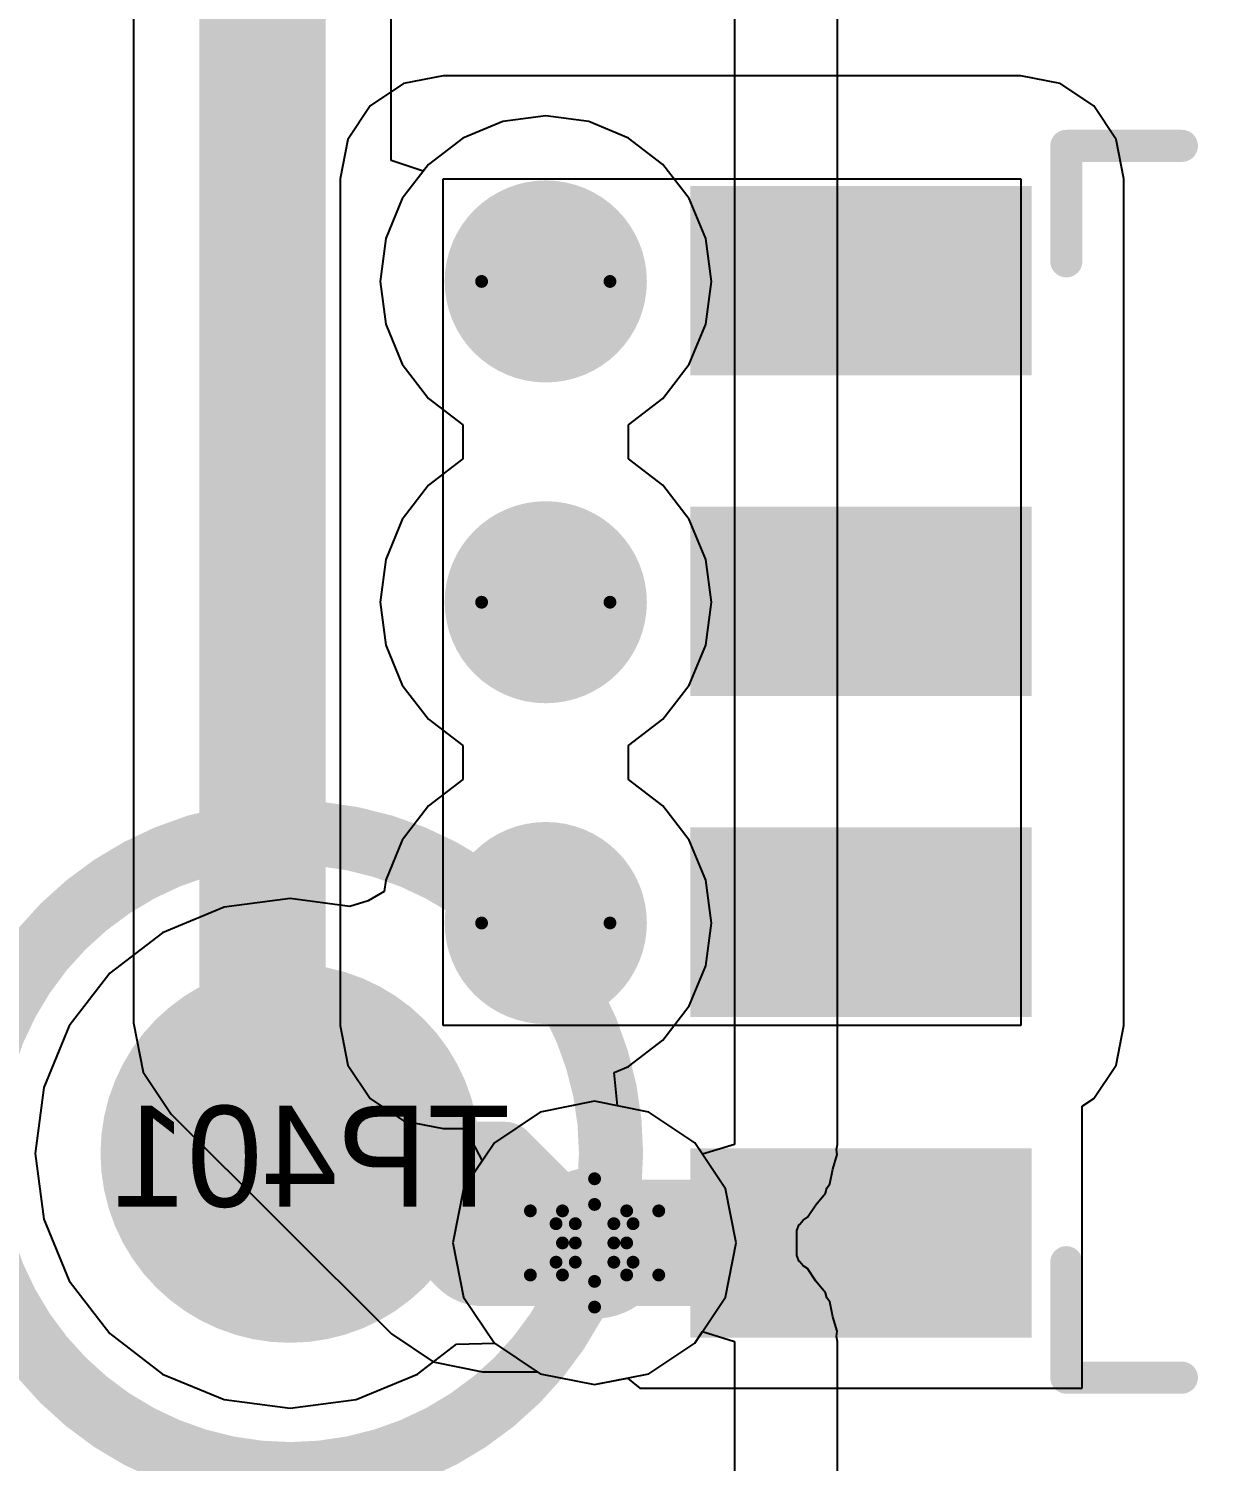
# Model space of a CAD drawing. Header units: millimetres. Extents: x 5 to 399, y 5 to 287.
# Drawn here: x 167.92 to 172.6, y 136.46 to 142.13 of the extents above; entities that cross this region are included whole.
import ezdxf

# ---------------------------------------------------------------- set-up
doc = ezdxf.new("R2010")
doc.units = ezdxf.units.MM
for name, color, linetype in [('BottomLayer', 5, 'Continuous'), ('BottomOverlay', 54, 'Continuous'), ('BottomPaste', 16, 'Continuous'), ('BottomSolder', 6, 'Continuous'), ('DrillDrawing', 1, 'Continuous'), ('DrillGuide', 244, 'Continuous'), ('MidLayer1', 16, 'Continuous'), ('MidLayer2', 76, 'Continuous'), ('MultiLayer', 9, 'Continuous'), ('TopLayer', 1, 'Continuous'), ('TopOverlay', 2, 'Continuous'), ('TopPaste', 8, 'Continuous'), ('TopSolder', 216, 'Continuous'), ('ViaHoleLayer', 16, 'Continuous')]:
    doc.layers.add(name, color=color, linetype=linetype)

# ---------------------------------------------------------------- blocks, each defined once
blk = doc.blocks.new('TP1_5MM_B_143')
at = {"layer": 'BottomLayer', "const_width": 0.75}
blk.add_lwpolyline([(-0.375, 0, 1), (0.375, 0, 1)], format="xyb", close=True, dxfattribs=at)
at = {"layer": 'BottomOverlay'}
for points, const_width in [([(1.27, 0, 1), (-1.27, 0, 1)], 0.254), ([(-1.3335, 0, 1), (-1.2065, 0, 1)], 0.127), ([(1.2065, 0, 1), (1.3335, 0, 1)], 0.127)]:
    blk.add_lwpolyline(points, format="xyb", close=True, dxfattribs=dict(at, const_width=const_width))
at = {"layer": 'BottomPaste', "const_width": 0.75}
blk.add_lwpolyline([(-0.375, 0, 1), (0.375, 0, 1)], format="xyb", close=True, dxfattribs=at)
at = {"layer": 'BottomSolder', "const_width": 0.75}
blk.add_lwpolyline([(-0.375, 0, 1), (0.375, 0, 1)], format="xyb", close=True, dxfattribs=at)
blk = doc.blocks.new('PQFN_8_MULTI_208')
at = {"layer": 'TopLayer'}
for p, q in [((2.667, 2.586), (-2.667, 2.586)), ((-2.667, 2.586), (-2.667, 1.7732)), ((2.667, 1.7732), (2.667, 2.586)), ((-2.667, 1.7732), (-2.2606, 1.7732)), ((-2.2606, 1.7732), (-2.2606, 1.4478)), ((2.2606, 1.4478), (2.2606, 1.7732)), ((2.2606, 1.7732), (2.667, 1.7732)), ((-2.2606, 1.4478), (-2.667, 1.4478)), ((-2.667, 1.4478), (-2.667, 0.7874)), ((2.667, 1.4478), (2.2606, 1.4478)), ((2.667, 0.7874), (2.667, 1.4478)), ((-2.667, 0.7874), (-2.2606, 0.7874)), ((-2.2606, 0.7874), (-2.2605, -0.5079)), ((2.2606, -0.508), (2.2606, 0.7874)), ((2.2606, 0.7874), (2.667, 0.7874)), ((-2.2605, -0.5079), (-2.6162, -0.5079)), ((-2.6162, -0.5079), (-2.6162, -0.762)), ((2.6162, -0.508), (2.2606, -0.508)), ((2.6162, -0.762), (2.6162, -0.508)), ((-2.6162, -0.762), (-2.2605, -0.762)), ((-2.2605, -0.762), (-2.2605, -1.0922)), ((2.2606, -1.0922), (2.2606, -0.762)), ((2.2606, -0.762), (2.6162, -0.762)), ((-2.2605, -1.0922), (-2.667, -1.0922)), ((-2.667, -1.0922), (-2.667, -1.7526)), ((2.667, -1.0922), (2.2606, -1.0922)), ((2.667, -1.7526), (2.667, -1.0922)), ((-2.667, -1.7526), (-2.2605, -1.7526)), ((-2.2605, -1.7526), (-2.2605, -2.032)), ((2.2605, -2.032), (2.2605, -1.7526)), ((2.2605, -1.7526), (2.667, -1.7526)), ((-2.2605, -2.032), (2.2605, -2.032))]:
    blk.add_line(p, q, dxfattribs=at)
for points in [[(-2, -1.75), (2, -1.75), (-2, 1.75), (2, 1.75)], [(-2.23, -4.1048), (-1.58, -4.1048), (-2.23, -2.8548), (-1.58, -2.8548)], [(-0.96, -4.1048), (-0.31, -4.1048), (-0.96, -2.8548), (-0.31, -2.8548)], [(0.31, -4.1048), (0.96, -4.1048), (0.31, -2.8548), (0.96, -2.8548)], [(2.23, -2.8548), (1.58, -2.8548), (2.23, -4.1048), (1.58, -4.1048)]]:
    blk.add_solid(points, dxfattribs=at)
at = {"layer": 'TopOverlay', "const_width": 0.127}
for points in [[(-2.4384, -2.667), (-2.4384, -2.2098)], [(2.4384, -2.667), (2.4384, -2.2098)], [(-1.9812, -2.667), (-2.4384, -2.667)], [(2.4384, -2.667), (1.9812, -2.667)]]:
    blk.add_lwpolyline(points, dxfattribs=at)
at = {"layer": 'TopOverlay', "const_width": 0.0635}
for points in [[(-2.4701, -2.2098, 1), (-2.4066, -2.2098, 1)], [(2.4066, -2.2098, 1), (2.4701, -2.2098, 1)], [(-2.4701, -2.667, 1), (-2.4066, -2.667, 1)], [(-2.4701, -2.667, 1), (-2.4066, -2.667, 1)], [(-2.013, -2.667, 1), (-1.9494, -2.667, 1)], [(1.9494, -2.667, 1), (2.013, -2.667, 1)], [(2.4066, -2.667, 1), (2.4701, -2.667, 1)], [(2.4066, -2.667, 1), (2.4701, -2.667, 1)]]:
    blk.add_lwpolyline(points, format="xyb", close=True, dxfattribs=at)
at = {"layer": 'TopPaste'}
for p, q in [((-1.575, 2.442), (-2.2352, 2.442)), ((-2.2352, 2.442), (-2.2352, 1.592)), ((-1.575, 1.592), (-1.575, 2.442)), ((-1.425, 1.592), (-1.425, 2.442)), ((-1.425, 2.442), (-0.575, 2.442)), ((-0.575, 2.442), (-0.575, 1.592)), ((0.575, 1.5944), (0.575, 2.4444)), ((0.575, 2.4444), (1.425, 2.4444)), ((1.425, 2.4444), (1.425, 1.5944)), ((1.575, 1.5944), (1.575, 2.4444)), ((1.575, 2.4444), (2.2352, 2.4444)), ((2.2352, 2.4444), (2.2352, 1.5944)), ((-0.425, 1.575), (-0.425, 2.425)), ((-0.425, 2.425), (0.425, 2.425)), ((0.425, 2.425), (0.425, 1.575)), ((-2.2352, 1.592), (-1.575, 1.592)), ((-0.575, 1.592), (-1.425, 1.592)), ((1.425, 1.5944), (0.575, 1.5944)), ((2.2352, 1.5944), (1.575, 1.5944)), ((0.425, 1.575), (-0.425, 1.575)), ((-1.575, 1.4744), (-2.2352, 1.4744)), ((-2.2352, 1.4744), (-2.2352, 0.6244)), ((-1.575, 0.6244), (-1.575, 1.4744)), ((-1.425, 1.425), (-0.575, 1.425)), ((-1.425, 0.575), (-1.425, 1.425)), ((-0.575, 1.425), (-0.575, 0.575)), ((-0.425, 1.4444), (0.425, 1.4444)), ((-0.425, 0.5944), (-0.425, 1.4444)), ((0.425, 1.4444), (0.425, 0.5944)), ((0.575, 1.4444), (1.425, 1.4444)), ((0.575, 0.5944), (0.575, 1.4444)), ((1.425, 1.4444), (1.425, 0.5944)), ((1.575, 0.575), (1.575, 1.425)), ((1.575, 1.425), (2.2352, 1.425)), ((2.2352, 1.425), (2.2352, 0.575)), ((-2.2352, 0.6244), (-1.575, 0.6244)), ((-0.575, 0.575), (-1.425, 0.575)), ((0.425, 0.5944), (-0.425, 0.5944)), ((1.425, 0.5944), (0.575, 0.5944)), ((2.2352, 0.575), (1.575, 0.575)), ((-1.575, 0.425), (-2.2352, 0.425)), ((-2.2352, 0.425), (-2.2352, -0.425)), ((-1.575, -0.425), (-1.575, 0.425)), ((-1.425, 0.425), (-0.575, 0.425)), ((-1.425, -0.425), (-1.425, 0.425)), ((-0.575, 0.425), (-0.575, -0.425)), ((-0.425, 0.425), (0.425, 0.425)), ((-0.425, -0.425), (-0.425, 0.425)), ((0.425, 0.425), (0.425, -0.425)), ((0.575, 0.425), (1.425, 0.425)), ((0.575, -0.425), (0.575, 0.425)), ((1.425, 0.425), (1.425, -0.425)), ((1.575, -0.425), (1.575, 0.425)), ((1.575, 0.425), (2.2352, 0.425)), ((2.2352, 0.425), (2.2352, -0.425)), ((-2.2352, -0.425), (-1.575, -0.425)), ((-0.575, -0.425), (-1.425, -0.425)), ((0.425, -0.425), (-0.425, -0.425)), ((1.425, -0.425), (0.575, -0.425)), ((2.2352, -0.425), (1.575, -0.425)), ((-1.575, -0.575), (-2.2352, -0.575)), ((-2.2352, -0.575), (-2.2352, -1.425)), ((-1.575, -1.425), (-1.575, -0.575)), ((-1.425, -0.575), (-0.575, -0.575)), ((-1.425, -1.425), (-1.425, -0.575)), ((-0.575, -0.575), (-0.575, -1.425)), ((-0.425, -0.575), (0.425, -0.575)), ((-0.425, -1.425), (-0.425, -0.575)), ((0.425, -0.575), (0.425, -1.425)), ((0.575, -0.575), (1.425, -0.575)), ((0.575, -1.425), (0.575, -0.575)), ((1.425, -0.575), (1.425, -1.425)), ((1.575, -1.425), (1.575, -0.575)), ((1.575, -0.575), (2.2352, -0.575)), ((2.2352, -0.575), (2.2352, -1.425)), ((-2.2352, -1.425), (-1.575, -1.425)), ((-0.575, -1.425), (-1.425, -1.425)), ((0.425, -1.425), (-0.425, -1.425)), ((1.425, -1.425), (0.575, -1.425)), ((2.2352, -1.425), (1.575, -1.425)), ((-1.575, -1.575), (-2.2352, -1.575)), ((-2.2352, -1.575), (-2.2352, -2.0066)), ((-1.575, -2.0066), (-1.575, -1.575)), ((-0.575, -1.575), (-1.425, -1.575)), ((-1.425, -1.575), (-1.425, -2.0066)), ((-0.575, -2.0066), (-0.575, -1.575)), ((0.425, -1.575), (-0.425, -1.575)), ((-0.425, -1.575), (-0.425, -2.0066)), ((0.425, -2.0066), (0.425, -1.575)), ((1.425, -1.575), (0.575, -1.575)), ((0.575, -1.575), (0.575, -2.0066)), ((1.425, -2.0066), (1.425, -1.575)), ((1.575, -2.0066), (1.575, -1.575)), ((1.575, -1.575), (2.2352, -1.575)), ((2.2352, -1.575), (2.2352, -2.0066)), ((-2.2352, -2.0066), (-1.575, -2.0066)), ((-1.425, -2.0066), (-0.575, -2.0066)), ((-0.425, -2.0066), (0.425, -2.0066)), ((0.575, -2.0066), (1.425, -2.0066)), ((2.2352, -2.0066), (1.575, -2.0066))]:
    blk.add_line(p, q, dxfattribs=at)
for points in [[(-2.2, -4.0748), (-1.61, -4.0748), (-2.2, -2.8848), (-1.61, -2.8848)], [(-0.93, -4.0748), (-0.34, -4.0748), (-0.93, -2.8848), (-0.34, -2.8848)], [(0.34, -4.0748), (0.93, -4.0748), (0.34, -2.8848), (0.93, -2.8848)], [(2.2, -2.8848), (1.61, -2.8848), (2.2, -4.0748), (1.61, -4.0748)]]:
    blk.add_solid(points, dxfattribs=at)
at = {"layer": 'TopSolder'}
for points in [[(-2, -1.75), (2, -1.75), (-2, 1.75), (2, 1.75)], [(-2.28, -4.1548), (-1.53, -4.1548), (-2.28, -2.8048), (-1.53, -2.8048)], [(-1.01, -4.1548), (-0.26, -4.1548), (-1.01, -2.8048), (-0.26, -2.8048)], [(0.26, -4.1548), (1.01, -4.1548), (0.26, -2.8048), (1.01, -2.8048)], [(2.28, -2.8048), (1.53, -2.8048), (2.28, -4.1548), (1.53, -4.1548)]]:
    blk.add_solid(points, dxfattribs=at)

msp = doc.modelspace()

# ---------------------------------------------------------------- linework, layer by layer
at = {"layer": 'BottomLayer'}
for p, q in [((169.7959, 141.7617), (169.6378, 141.6962)), ((169.9656, 141.784), (169.7959, 141.7617)), ((170.1353, 141.7617), (169.9656, 141.784)), ((170.2934, 141.6962), (170.1353, 141.7617)), ((169.6378, 141.6962), (169.502, 141.592)), ((170.4292, 141.592), (170.2934, 141.6962)), ((169.502, 141.592), (169.3978, 141.4562)), ((170.5334, 141.4562), (170.4292, 141.592)), ((169.3978, 141.4562), (169.3323, 141.2981)), ((170.5989, 141.2981), (170.5334, 141.4562)), ((169.3323, 141.2981), (169.31, 141.1284)), ((170.6212, 141.1284), (170.5989, 141.2981)), ((169.31, 141.1284), (169.3323, 140.9587)), ((170.5989, 140.9587), (170.6212, 141.1284)), ((169.3323, 140.9587), (169.3978, 140.8006)), ((170.5334, 140.8006), (170.5989, 140.9587)), ((169.3978, 140.8006), (169.502, 140.6648)), ((170.4292, 140.6648), (170.5334, 140.8006)), ((169.502, 140.6648), (169.6378, 140.5606)), ((170.2934, 140.5606), (170.4292, 140.6648)), ((169.6378, 140.5606), (169.6378, 140.4262)), ((170.2934, 140.4262), (170.2934, 140.5606)), ((169.6378, 140.4262), (169.502, 140.322)), ((170.4292, 140.322), (170.2934, 140.4262)), ((169.502, 140.322), (169.3978, 140.1862)), ((170.5334, 140.1862), (170.4292, 140.322)), ((169.3978, 140.1862), (169.3323, 140.0281)), ((170.5989, 140.0281), (170.5334, 140.1862)), ((169.3323, 140.0281), (169.31, 139.8584)), ((170.6212, 139.8584), (170.5989, 140.0281)), ((169.31, 139.8584), (169.3323, 139.6887)), ((170.5989, 139.6887), (170.6212, 139.8584)), ((169.3323, 139.6887), (169.3978, 139.5306)), ((170.5334, 139.5306), (170.5989, 139.6887)), ((169.3978, 139.5306), (169.502, 139.3948)), ((170.4292, 139.3948), (170.5334, 139.5306)), ((169.502, 139.3948), (169.6378, 139.2906)), ((170.2934, 139.2906), (170.4292, 139.3948)), ((169.6378, 139.2906), (169.6378, 139.1562)), ((170.2934, 139.1562), (170.2934, 139.2906)), ((169.6378, 139.1562), (169.502, 139.052)), ((170.4292, 139.052), (170.2934, 139.1562)), ((169.502, 139.052), (169.3978, 138.9162)), ((170.5334, 138.9162), (170.4292, 139.052)), ((169.3978, 138.9162), (169.3323, 138.7581)), ((170.5989, 138.7581), (170.5334, 138.9162)), ((169.3323, 138.7581), (169.3265, 138.7135)), ((170.6212, 138.5884), (170.5989, 138.7581)), ((168.9538, 138.685), (168.6927, 138.6507)), ((169.1905, 138.6539), (168.9538, 138.685)), ((169.3265, 138.7135), (169.2626, 138.6766)), ((168.6927, 138.6507), (168.4495, 138.5499)), ((169.2626, 138.6766), (169.1905, 138.6539)), ((170.5989, 138.4187), (170.6212, 138.5884)), ((168.4495, 138.5499), (168.2406, 138.3896)), ((170.5334, 138.2606), (170.5989, 138.4187)), ((168.2406, 138.3896), (168.0803, 138.1807)), ((170.4292, 138.1248), (170.5334, 138.2606)), ((168.0803, 138.1807), (167.9795, 137.9374)), ((170.2934, 138.0206), (170.4292, 138.1248)), ((170.2357, 137.9967), (170.2934, 138.0206)), ((170.2487, 137.8646), (170.2357, 137.9967)), ((167.9795, 137.9374), (167.9452, 137.6764)), ((170.3732, 137.8399), (170.2487, 137.8646)), ((170.5551, 137.7183), (170.3732, 137.8399)), ((167.9452, 137.6764), (167.9795, 137.4153)), ((170.6767, 137.5364), (170.5551, 137.7183)), ((170.7194, 137.3218), (170.6767, 137.5364)), ((167.9795, 137.4153), (168.0803, 137.1721)), ((170.6767, 137.1072), (170.7194, 137.3218)), ((168.0803, 137.1721), (168.2406, 136.9632)), ((170.5551, 136.9253), (170.6767, 137.1072)), ((168.2406, 136.9632), (168.4495, 136.8029)), ((169.6121, 136.9211), (169.7621, 136.9253)), ((169.7621, 136.9253), (169.944, 136.8037)), ((170.3732, 136.8037), (170.5551, 136.9253)), ((169.4581, 136.8029), (169.6121, 136.9211)), ((168.4495, 136.8029), (168.6927, 136.7021)), ((169.2148, 136.7021), (169.4581, 136.8029)), ((169.944, 136.8037), (170.1586, 136.761)), ((170.1586, 136.761), (170.3732, 136.8037)), ((168.6927, 136.7021), (168.9538, 136.6678)), ((168.9538, 136.6678), (169.2148, 136.7021))]:
    msp.add_line(p, q, dxfattribs=at)
for points, const_width in [([(169.7656, 141.1284, 1), (170.1656, 141.1284, 1)], 0.4), ([(169.7656, 139.8584, 1), (170.1656, 139.8584, 1)], 0.4), ([(169.7656, 138.5884, 1), (170.1656, 138.5884, 1)], 0.4), ([(168.8913, 137.6764, 1), (169.0163, 137.6764, 1)], 0.125), ([(169.7415, 137.6764, 1), (169.8665, 137.6764, 1)], 0.125), ([(169.7415, 137.6764, 1), (169.8665, 137.6764, 1)], 0.125), ([(170.0086, 137.3218, 1), (170.3086, 137.3218, 1)], 0.3), ([(170.0961, 137.3218, 1), (170.2211, 137.3218, 1)], 0.125)]:
    msp.add_lwpolyline(points, format="xyb", close=True, dxfattribs=dict(at, const_width=const_width))
at = {"layer": 'BottomLayer', "const_width": 0.25}
for points in [[(168.9538, 137.6764), (169.804, 137.6764)], [(169.804, 137.6764), (170.1586, 137.3218)]]:
    msp.add_lwpolyline(points, dxfattribs=at)
at = {"layer": 'DrillDrawing'}
for points, const_width in [([(170.2196, 141.1284, 1), (169.7116, 141.1284, 1)], 0.0508), ([(169.6989, 141.1284, 1), (169.7243, 141.1284, 1)], 0.0254), ([(170.2069, 141.1284, 1), (170.2323, 141.1284, 1)], 0.0254), ([(170.2196, 139.8584, 1), (169.7116, 139.8584, 1)], 0.0508), ([(169.6989, 139.8584, 1), (169.7243, 139.8584, 1)], 0.0254), ([(170.2069, 139.8584, 1), (170.2323, 139.8584, 1)], 0.0254), ([(170.2196, 138.5884, 1), (169.7116, 138.5884, 1)], 0.0508), ([(169.6989, 138.5884, 1), (169.7243, 138.5884, 1)], 0.0254), ([(170.2069, 138.5884, 1), (170.2323, 138.5884, 1)], 0.0254), ([(170.1459, 137.5758, 1), (170.1713, 137.5758, 1)], 0.0254), ([(170.1459, 137.5758, 1), (170.1713, 137.5758, 1)], 0.0254), ([(170.1459, 137.4742, 1), (170.1713, 137.4742, 1)], 0.0254), ([(170.1459, 137.4742, 1), (170.1713, 137.4742, 1)], 0.0254), ([(169.8919, 137.4488, 1), (169.9173, 137.4488, 1)], 0.0254), ([(169.8919, 137.4488, 1), (169.9173, 137.4488, 1)], 0.0254), ([(170.0189, 137.4488, 1), (170.0443, 137.4488, 1)], 0.0254), ([(170.0189, 137.4488, 1), (170.0443, 137.4488, 1)], 0.0254), ([(170.2729, 137.4488, 1), (170.2983, 137.4488, 1)], 0.0254), ([(170.2729, 137.4488, 1), (170.2983, 137.4488, 1)], 0.0254), ([(170.3999, 137.4488, 1), (170.4253, 137.4488, 1)], 0.0254), ([(170.3999, 137.4488, 1), (170.4253, 137.4488, 1)], 0.0254), ([(169.9935, 137.398, 1), (170.0189, 137.398, 1)], 0.0254), ([(169.9935, 137.398, 1), (170.0189, 137.398, 1)], 0.0254), ([(170.0697, 137.398, 1), (170.0951, 137.398, 1)], 0.0254), ([(170.0697, 137.398, 1), (170.0951, 137.398, 1)], 0.0254), ([(170.2221, 137.398, 1), (170.2475, 137.398, 1)], 0.0254), ([(170.2221, 137.398, 1), (170.2475, 137.398, 1)], 0.0254), ([(170.2983, 137.398, 1), (170.3237, 137.398, 1)], 0.0254), ([(170.2983, 137.398, 1), (170.3237, 137.398, 1)], 0.0254), ([(170.0189, 137.3218, 1), (170.0443, 137.3218, 1)], 0.0254), ([(170.0189, 137.3218, 1), (170.0443, 137.3218, 1)], 0.0254), ([(170.0697, 137.3218, 1), (170.0951, 137.3218, 1)], 0.0254), ([(170.0697, 137.3218, 1), (170.0951, 137.3218, 1)], 0.0254), ([(170.2221, 137.3218, 1), (170.2475, 137.3218, 1)], 0.0254), ([(170.2221, 137.3218, 1), (170.2475, 137.3218, 1)], 0.0254), ([(170.2729, 137.3218, 1), (170.2983, 137.3218, 1)], 0.0254), ([(170.2729, 137.3218, 1), (170.2983, 137.3218, 1)], 0.0254), ([(169.9935, 137.2456, 1), (170.0189, 137.2456, 1)], 0.0254), ([(169.9935, 137.2456, 1), (170.0189, 137.2456, 1)], 0.0254), ([(170.0697, 137.2456, 1), (170.0951, 137.2456, 1)], 0.0254), ([(170.0697, 137.2456, 1), (170.0951, 137.2456, 1)], 0.0254), ([(170.2221, 137.2456, 1), (170.2475, 137.2456, 1)], 0.0254), ([(170.2221, 137.2456, 1), (170.2475, 137.2456, 1)], 0.0254), ([(170.2983, 137.2456, 1), (170.3237, 137.2456, 1)], 0.0254), ([(170.2983, 137.2456, 1), (170.3237, 137.2456, 1)], 0.0254), ([(169.8919, 137.1948, 1), (169.9173, 137.1948, 1)], 0.0254), ([(169.8919, 137.1948, 1), (169.9173, 137.1948, 1)], 0.0254), ([(170.0189, 137.1948, 1), (170.0443, 137.1948, 1)], 0.0254), ([(170.0189, 137.1948, 1), (170.0443, 137.1948, 1)], 0.0254), ([(170.2729, 137.1948, 1), (170.2983, 137.1948, 1)], 0.0254), ([(170.2729, 137.1948, 1), (170.2983, 137.1948, 1)], 0.0254), ([(170.3999, 137.1948, 1), (170.4253, 137.1948, 1)], 0.0254), ([(170.3999, 137.1948, 1), (170.4253, 137.1948, 1)], 0.0254), ([(170.1459, 137.1694, 1), (170.1713, 137.1694, 1)], 0.0254), ([(170.1459, 137.1694, 1), (170.1713, 137.1694, 1)], 0.0254), ([(170.1459, 137.0678, 1), (170.1713, 137.0678, 1)], 0.0254), ([(170.1459, 137.0678, 1), (170.1713, 137.0678, 1)], 0.0254)]:
    msp.add_lwpolyline(points, format="xyb", close=True, dxfattribs=dict(at, const_width=const_width))
at = {"layer": 'DrillDrawing', "const_width": 0.0508}
for points in [[(170.0316, 137.4488), (170.1586, 137.5758)], [(170.1586, 137.5758), (170.2856, 137.4488)], [(170.0824, 137.398), (170.1586, 137.4742)], [(170.1586, 137.4742), (170.2348, 137.398)], [(169.9046, 137.4488), (170.0316, 137.3218)], [(169.9046, 137.4488), (170.0316, 137.4488)], [(170.2856, 137.4488), (170.4126, 137.4488)], [(170.2856, 137.3218), (170.4126, 137.4488)], [(170.0062, 137.398), (170.0824, 137.3218)], [(170.0062, 137.398), (170.0824, 137.398)], [(170.2348, 137.398), (170.311, 137.398)], [(170.2348, 137.3218), (170.311, 137.398)], [(169.9046, 137.1948), (170.0316, 137.3218)], [(170.0062, 137.2456), (170.0824, 137.3218)], [(170.2348, 137.3218), (170.311, 137.2456)], [(170.2856, 137.3218), (170.4126, 137.1948)], [(170.0062, 137.2456), (170.0824, 137.2456)], [(170.0824, 137.2456), (170.1586, 137.1694)], [(170.1586, 137.1694), (170.2348, 137.2456)], [(170.2348, 137.2456), (170.311, 137.2456)], [(169.9046, 137.1948), (170.0316, 137.1948)], [(170.0316, 137.1948), (170.1586, 137.0678)], [(170.1586, 137.0678), (170.2856, 137.1948)], [(170.2856, 137.1948), (170.4126, 137.1948)]]:
    msp.add_lwpolyline(points, dxfattribs=at)
at = {"layer": 'DrillGuide'}
for points, const_width in [([(169.8656, 141.1284, 1), (170.0656, 141.1284, 1)], 0.2), ([(169.8656, 139.8584, 1), (170.0656, 139.8584, 1)], 0.2), ([(169.8656, 138.5884, 1), (170.0656, 138.5884, 1)], 0.2), ([(170.0961, 137.3218, 1), (170.2211, 137.3218, 1)], 0.125)]:
    msp.add_lwpolyline(points, format="xyb", close=True, dxfattribs=dict(at, const_width=const_width))
at = {"layer": 'MidLayer1'}
for p, q in [((168.3344, 143.9381), (168.3344, 138.1926)), ((169.354, 141.6077), (169.354, 143.7269)), ((169.7959, 141.7617), (169.6378, 141.6962)), ((169.9656, 141.784), (169.7959, 141.7617)), ((170.1353, 141.7617), (169.9656, 141.784)), ((170.2934, 141.6962), (170.1353, 141.7617)), ((169.6378, 141.6962), (169.502, 141.592)), ((170.4292, 141.592), (170.2934, 141.6962)), ((169.481, 141.5646), (169.354, 141.6077)), ((169.502, 141.592), (169.481, 141.5646)), ((170.5334, 141.4562), (170.4292, 141.592)), ((170.5989, 141.2981), (170.5334, 141.4562)), ((170.6212, 141.1284), (170.5989, 141.2981)), ((170.5989, 140.9587), (170.6212, 141.1284)), ((170.5334, 140.8006), (170.5989, 140.9587)), ((170.4292, 140.6648), (170.5334, 140.8006)), ((170.2934, 140.5606), (170.4292, 140.6648)), ((170.2934, 140.4262), (170.2934, 140.5606)), ((170.4292, 140.322), (170.2934, 140.4262)), ((170.5334, 140.1862), (170.4292, 140.322)), ((170.5989, 140.0281), (170.5334, 140.1862)), ((170.6212, 139.8584), (170.5989, 140.0281)), ((170.5989, 139.6887), (170.6212, 139.8584)), ((170.5334, 139.5306), (170.5989, 139.6887)), ((170.4292, 139.3948), (170.5334, 139.5306)), ((170.2934, 139.2906), (170.4292, 139.3948)), ((170.2934, 139.1562), (170.2934, 139.2906)), ((170.4292, 139.052), (170.2934, 139.1562)), ((170.5334, 138.9162), (170.4292, 139.052)), ((170.5989, 138.7581), (170.5334, 138.9162)), ((170.6212, 138.5884), (170.5989, 138.7581)), ((170.5989, 138.4187), (170.6212, 138.5884)), ((170.5334, 138.2606), (170.5989, 138.4187)), ((170.4292, 138.1248), (170.5334, 138.2606)), ((168.3344, 138.1926), (168.3732, 137.9975)), ((170.2934, 138.0206), (170.4292, 138.1248)), ((170.2357, 137.9967), (170.2934, 138.0206)), ((168.3732, 137.9975), (168.4837, 137.8321)), ((170.2487, 137.8646), (170.2357, 137.9967)), ((170.3732, 137.8399), (170.2487, 137.8646)), ((170.5551, 137.7183), (170.3732, 137.8399)), ((168.4837, 137.8321), (169.3545, 136.9613)), ((170.6767, 137.5364), (170.5551, 137.7183)), ((170.7194, 137.3218), (170.6767, 137.5364)), ((170.6767, 137.1072), (170.7194, 137.3218)), ((170.5551, 136.9253), (170.6767, 137.1072)), ((169.3545, 136.9613), (169.5199, 136.8508)), ((170.3732, 136.8037), (170.5551, 136.9253)), ((169.5199, 136.8508), (169.715, 136.812)), ((169.715, 136.812), (169.9316, 136.812)), ((169.9316, 136.812), (169.944, 136.8037)), ((169.944, 136.8037), (170.1586, 136.761)), ((170.1586, 136.761), (170.3732, 136.8037))]:
    msp.add_line(p, q, dxfattribs=at)
at = {"layer": 'MidLayer1', "const_width": 0.5}
for points in [[(168.8442, 138.1926), (168.8442, 143.9381)], [(168.8442, 138.1926), (169.715, 137.3218)], [(169.715, 137.3218), (170.1586, 137.3218)]]:
    msp.add_lwpolyline(points, dxfattribs=at)
at = {"layer": 'MidLayer1'}
for points, const_width in [([(169.7656, 141.1284, 1), (170.1656, 141.1284, 1)], 0.4), ([(169.7656, 139.8584, 1), (170.1656, 139.8584, 1)], 0.4), ([(169.7656, 138.5884, 1), (170.1656, 138.5884, 1)], 0.4), ([(168.7192, 138.1926, 1), (168.9692, 138.1926, 1)], 0.25), ([(168.7192, 138.1926, 1), (168.9692, 138.1926, 1)], 0.25), ([(170.0086, 137.3218, 1), (170.3086, 137.3218, 1)], 0.3), ([(169.59, 137.3218, 1), (169.84, 137.3218, 1)], 0.25), ([(169.59, 137.3218, 1), (169.84, 137.3218, 1)], 0.25), ([(170.0336, 137.3218, 1), (170.2836, 137.3218, 1)], 0.25)]:
    msp.add_lwpolyline(points, format="xyb", close=True, dxfattribs=dict(at, const_width=const_width))
at = {"layer": 'MidLayer2'}
for p, q in [((170.7124, 153.232), (170.7124, 137.7115)), ((171.1202, 137.7115), (171.1202, 146.869)), ((169.944, 137.8399), (169.7621, 137.7183)), ((170.1586, 137.8826), (169.944, 137.8399)), ((170.3732, 137.8399), (170.1586, 137.8826)), ((170.5551, 137.7183), (170.3732, 137.8399)), ((169.7621, 137.7183), (169.6405, 137.5364)), ((170.5854, 137.673), (170.5551, 137.7183)), ((170.7124, 137.7115), (170.5854, 137.673)), ((171.1009, 137.6142), (171.1183, 137.6716)), ((171.1163, 137.6917), (171.1202, 137.7115)), ((171.1183, 137.6716), (171.1163, 137.6917)), ((171.0892, 137.5555), (171.1009, 137.6142)), ((171.0779, 137.5387), (171.0892, 137.5555)), ((169.6405, 137.5364), (169.5978, 137.3218)), ((171.0341, 137.473), (171.0721, 137.5193)), ((171.0721, 137.5193), (171.0779, 137.5387)), ((171.0008, 137.4232), (171.0341, 137.473)), ((170.9584, 137.3711), (170.9684, 137.3948)), ((170.9684, 137.3948), (170.9711, 137.3963)), ((170.9711, 137.3963), (170.984, 137.4119)), ((170.984, 137.4119), (171.0008, 137.4232)), ((170.9584, 137.2725), (170.9584, 137.3711)), ((169.5978, 137.3218), (169.6405, 137.1072)), ((170.9684, 137.2488), (170.9584, 137.2725)), ((170.9711, 137.2473), (170.9684, 137.2488)), ((170.984, 137.2317), (170.9711, 137.2473)), ((171.0008, 137.2204), (170.984, 137.2317)), ((171.0341, 137.1706), (171.0008, 137.2204)), ((171.0721, 137.1243), (171.0341, 137.1706)), ((169.6405, 137.1072), (169.7621, 136.9253)), ((171.0779, 137.1049), (171.0721, 137.1243)), ((171.0892, 137.0881), (171.0779, 137.1049)), ((171.1009, 137.0294), (171.0892, 137.0881)), ((171.1183, 136.972), (171.1009, 137.0294)), ((169.7621, 136.9253), (169.944, 136.8037)), ((170.3732, 136.8037), (170.5551, 136.9253)), ((170.5551, 136.9253), (170.5854, 136.9706)), ((170.5854, 136.9706), (170.7124, 136.932)), ((170.7124, 136.932), (170.7124, 127.5641)), ((171.1163, 136.9519), (171.1183, 136.972)), ((171.1202, 136.932), (171.1163, 136.9519)), ((171.1202, 132.0134), (171.1202, 136.932)), ((169.944, 136.8037), (170.1586, 136.761)), ((170.1586, 136.761), (170.3732, 136.8037))]:
    msp.add_line(p, q, dxfattribs=at)
for points, const_width in [([(169.7656, 141.1284, 1), (170.1656, 141.1284, 1)], 0.4), ([(169.7656, 139.8584, 1), (170.1656, 139.8584, 1)], 0.4), ([(169.7656, 138.5884, 1), (170.1656, 138.5884, 1)], 0.4), ([(170.0086, 137.3218, 1), (170.3086, 137.3218, 1)], 0.3)]:
    msp.add_lwpolyline(points, format="xyb", close=True, dxfattribs=dict(at, const_width=const_width))
at = {"layer": 'MultiLayer'}
for points, const_width in [([(169.7656, 141.1284, 1), (170.1656, 141.1284, 1)], 0.4), ([(169.7656, 139.8584, 1), (170.1656, 139.8584, 1)], 0.4), ([(169.7656, 138.5884, 1), (170.1656, 138.5884, 1)], 0.4), ([(170.0086, 137.3218, 1), (170.3086, 137.3218, 1)], 0.3)]:
    msp.add_lwpolyline(points, format="xyb", close=True, dxfattribs=dict(at, const_width=const_width))
at = {"layer": 'TopLayer'}
for p, q in [((169.5592, 141.9426), (169.4031, 141.9116)), ((171.8452, 141.9426), (169.5592, 141.9426)), ((172.0013, 141.9116), (171.8452, 141.9426)), ((169.4031, 141.9116), (169.2708, 141.8232)), ((172.1336, 141.8232), (172.0013, 141.9116)), ((169.2708, 141.8232), (169.1824, 141.6909)), ((172.222, 141.6909), (172.1336, 141.8232)), ((169.1824, 141.6909), (169.1514, 141.5348)), ((172.253, 141.5348), (172.222, 141.6909)), ((169.1514, 141.5348), (169.1514, 138.182)), ((169.5592, 138.182), (169.5592, 141.5348)), ((169.5592, 141.5348), (171.8452, 141.5348)), ((171.8452, 141.5348), (171.8452, 138.182)), ((172.253, 138.182), (172.253, 141.5348)), ((169.1514, 138.182), (169.1824, 138.0259)), ((171.8452, 138.182), (169.5592, 138.182)), ((172.222, 138.0259), (172.253, 138.182)), ((169.1824, 138.0259), (169.2708, 137.8936)), ((172.1336, 137.8936), (172.222, 138.0259)), ((169.2708, 137.8936), (169.4031, 137.8052)), ((172.0874, 137.8628), (172.1336, 137.8936)), ((172.0874, 136.7468), (172.0874, 137.8628)), ((169.4031, 137.8052), (169.5592, 137.7742)), ((169.5592, 137.7742), (169.6466, 137.7742)), ((169.6466, 137.7742), (169.7145, 137.6472)), ((169.7145, 137.6472), (169.6405, 137.5364)), ((169.6405, 137.5364), (169.5978, 137.3218)), ((169.5978, 137.3218), (169.6405, 137.1072)), ((169.6405, 137.1072), (169.7621, 136.9253)), ((169.7621, 136.9253), (169.944, 136.8037)), ((169.944, 136.8037), (170.1586, 136.761)), ((170.1586, 136.761), (170.2886, 136.7869)), ((170.2886, 136.7869), (170.3374, 136.7468)), ((170.3374, 136.7468), (170.3374, 136.7468)), ((170.3374, 136.7468), (172.0874, 136.7468))]:
    msp.add_line(p, q, dxfattribs=at)
for points, const_width in [([(169.7656, 141.1284, 1), (170.1656, 141.1284, 1)], 0.4), ([(169.7656, 139.8584, 1), (170.1656, 139.8584, 1)], 0.4), ([(169.7656, 138.5884, 1), (170.1656, 138.5884, 1)], 0.4), ([(170.0086, 137.3218, 1), (170.3086, 137.3218, 1)], 0.3), ([(170.0336, 137.3218, 1), (170.2836, 137.3218, 1)], 0.25), ([(171.0874, 137.3218, 1), (171.3374, 137.3218, 1)], 0.25)]:
    msp.add_lwpolyline(points, format="xyb", close=True, dxfattribs=dict(at, const_width=const_width))
at = {"layer": 'TopLayer', "const_width": 0.5}
msp.add_lwpolyline([(170.1586, 137.3218), (171.2124, 137.3218)], dxfattribs=at)
at = {"layer": 'ViaHoleLayer'}
for points, const_width in [([(169.8656, 141.1284, 1), (170.0656, 141.1284, 1)], 0.2), ([(169.8656, 139.8584, 1), (170.0656, 139.8584, 1)], 0.2), ([(169.8656, 138.5884, 1), (170.0656, 138.5884, 1)], 0.2), ([(170.0961, 137.3218, 1), (170.2211, 137.3218, 1)], 0.125)]:
    msp.add_lwpolyline(points, format="xyb", close=True, dxfattribs=dict(at, const_width=const_width))

# ---------------------------------------------------------------- block references
for name, p, rotation in [('PQFN_8_MULTI_208', (174.6922, 139.2268), 270), ('TP1_5MM_B_143', (168.9538, 137.6764), 90)]:
    msp.add_blockref(name, p, dxfattribs=dict(rotation=rotation))

# ---------------------------------------------------------------- texts
at = {"layer": 'BottomOverlay', "text_generation_flag": 2}
msp.add_text('TP401', height=0.4, dxfattribs=at).set_placement((169.8244, 137.4648))

doc.saveas('drawing.dxf')
